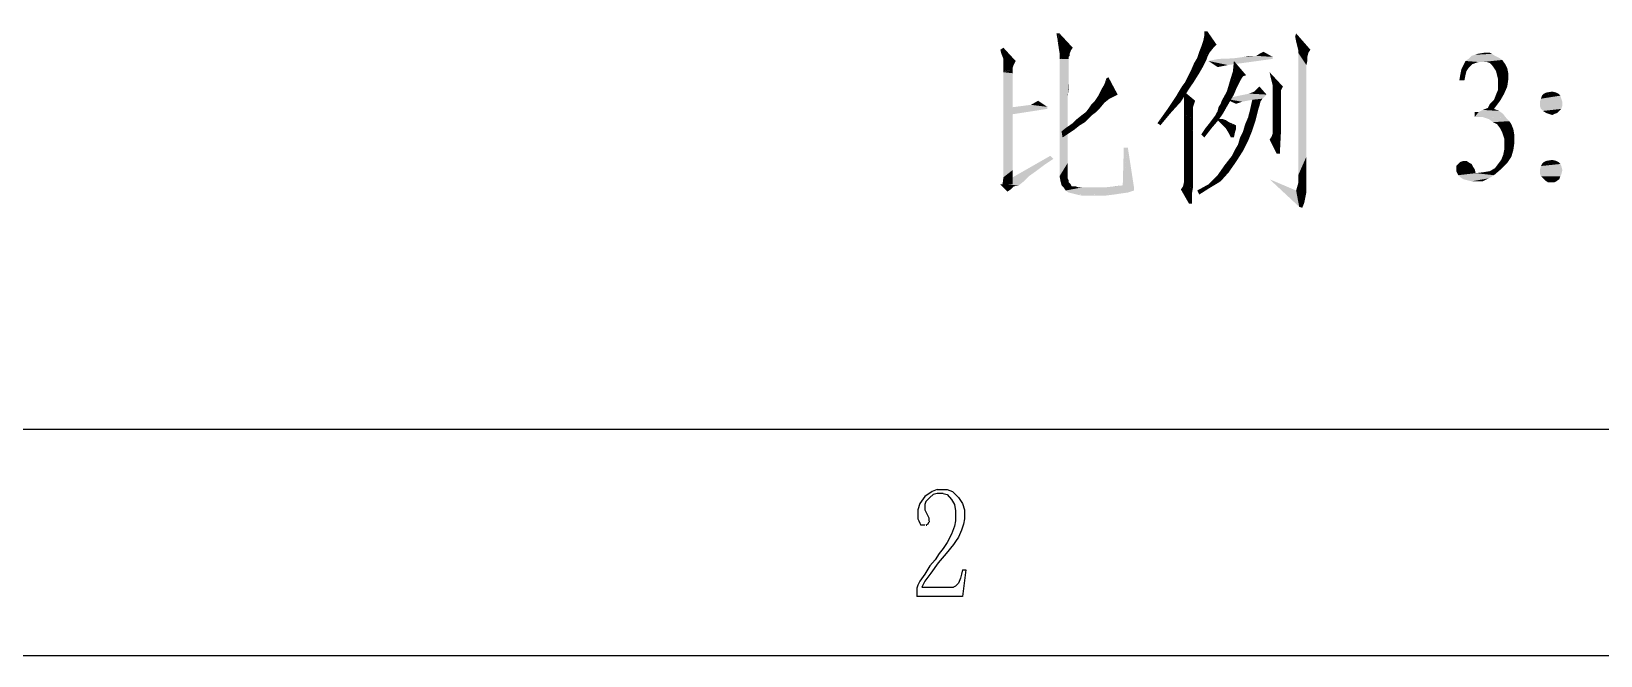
# Model space of a CAD drawing. Header units: millimetres. Extents: x 4 to 529, y -167 to 297.
# Drawn here: x 110.1 to 153.53, y -166.57 to -149.3 of the extents above; entities that cross this region are included whole.
import ezdxf

# ---------------------------------------------------------------- set-up
doc = ezdxf.new("R2010")
doc.units = ezdxf.units.MM
doc.layers.add('PDF_图层 1', color=7, linetype='Continuous', true_color=0x231f20)

msp = doc.modelspace()

# ---------------------------------------------------------------- linework, layer by layer
at = {"layer": 'PDF_图层 1', "color": 7, "lineweight": -3, "true_color": 0xffffff}
for points in [[(35.133, -160.306), (522.704, -160.306)], [(135.165, -161.971), (135.024, -162.027)], [(135.165, -161.971), (135.447, -161.971)], [(135.447, -161.971), (135.588, -162.027)], [(134.685, -162.366), (134.629, -162.535)], [(134.826, -162.169), (134.685, -162.366)], [(135.024, -162.027), (134.826, -162.169)], [(134.854, -162.31), (134.826, -162.394)], [(134.826, -162.394), (134.826, -162.535)], [(134.967, -162.197), (134.854, -162.31)], [(135.052, -162.112), (134.967, -162.197)], [(135.165, -162.084), (135.052, -162.112)], [(135.334, -162.084), (135.165, -162.084)], [(135.334, -162.084), (135.447, -162.112)], [(135.447, -162.112), (135.56, -162.253)], [(135.56, -162.253), (135.645, -162.394)], [(135.588, -162.027), (135.757, -162.196)], [(135.644, -162.394), (135.673, -162.563)], [(135.757, -162.197), (135.87, -162.366)], [(135.87, -162.366), (135.927, -162.535)], [(134.629, -162.535), (134.629, -162.789)], [(134.629, -162.789), (134.657, -162.846)], [(134.657, -162.846), (134.685, -162.902)], [(134.826, -162.535), (134.854, -162.592)], [(134.854, -162.592), (134.883, -162.648)], [(134.883, -162.648), (134.911, -162.705)], [(134.911, -162.705), (134.939, -162.761)], [(134.939, -162.761), (134.939, -162.846)], [(135.673, -162.846), (135.644, -162.987)], [(135.673, -162.564), (135.673, -162.846)], [(135.927, -162.789), (135.898, -162.931)], [(135.927, -162.535), (135.927, -162.789)], [(134.685, -162.902), (134.713, -162.959)], [(134.77, -162.959), (134.713, -162.959)], [(134.826, -162.959), (134.77, -162.959)], [(134.911, -162.931), (134.854, -162.959)], [(134.939, -162.874), (134.911, -162.931)], [(135.56, -163.213), (135.447, -163.438)], [(135.644, -162.987), (135.56, -163.213)], [(135.842, -163.1), (135.757, -163.297)], [(135.898, -162.931), (135.842, -163.1)], [(135.334, -163.608), (135.221, -163.749)], [(135.447, -163.438), (135.334, -163.608)], [(135.616, -163.495), (135.419, -163.749)], [(135.673, -163.41), (135.616, -163.495)], [(135.757, -163.297), (135.673, -163.41)], [(134.967, -164.088), (134.826, -164.313)], [(135.108, -163.918), (134.967, -164.088)], [(135.193, -164.003), (134.995, -164.286)], [(135.221, -163.749), (135.108, -163.918)], [(135.419, -163.749), (135.193, -164.003)], [(134.685, -164.511), (134.629, -164.624)], [(134.826, -164.314), (134.685, -164.511)], [(134.826, -164.511), (134.77, -164.624)], [(134.995, -164.286), (134.826, -164.511)], [(135.757, -164.568), (135.673, -164.652)], [(135.814, -164.427), (135.757, -164.568)], [(135.842, -164.314), (135.814, -164.426)], [(135.87, -164.2), (135.842, -164.313)], [(135.87, -164.2), (135.955, -164.2)], [(135.955, -164.2), (135.87, -164.935)], [(134.629, -164.624), (134.6, -164.709)], [(134.6, -164.709), (134.6, -164.934)], [(135.87, -164.935), (134.6, -164.935)], [(134.77, -164.624), (134.741, -164.681)], [(134.741, -164.681), (135.616, -164.681)], [(135.673, -164.652), (135.616, -164.681)], [(3.859, -166.572), (528.97, -166.572)]]:
    msp.add_lwpolyline(points, dxfattribs=at)
at = {"layer": 'PDF_图层 1', "color": 7, "true_color": 0xffffff, "transparency": 33554559}
for points in [[(138.467, -149.354), (138.495, -149.523), (138.552, -149.354)], [(138.496, -149.523), (138.523, -149.721), (138.552, -149.354)], [(138.552, -149.354), (138.524, -149.721), (138.919, -149.749)], [(142.56, -149.41), (142.532, -149.552), (142.645, -149.297)], [(142.645, -149.297), (142.532, -149.551), (142.899, -149.664)], [(142.56, -149.297), (142.56, -149.41), (142.645, -149.297)], [(145.1, -149.354), (145.072, -149.438), (145.1, -149.58)], [(145.1, -149.354), (145.1, -149.58), (145.128, -149.692)], [(145.1, -149.354), (145.128, -149.692), (145.157, -149.805)], [(145.1, -149.354), (145.157, -149.805), (145.496, -149.805)], [(136.915, -149.805), (136.943, -149.918), (137, -149.749)], [(137, -149.749), (136.943, -149.918), (137, -150.06)], [(137, -149.749), (137, -150.06), (137.338, -150.116)], [(138.524, -149.721), (138.552, -149.89), (138.919, -149.749)], [(138.552, -149.89), (138.863, -149.834), (138.919, -149.749)], [(142.475, -149.721), (142.418, -149.862), (142.814, -149.749)], [(142.419, -149.862), (142.7, -149.89), (142.814, -149.749)], [(142.532, -149.551), (142.475, -149.721), (142.899, -149.664)], [(142.475, -149.721), (142.814, -149.749), (142.899, -149.664)], [(145.157, -149.805), (145.157, -149.89), (145.495, -149.805)], [(145.157, -149.89), (145.438, -149.89), (145.495, -149.805)], [(137, -150.059), (137, -150.229), (137.338, -150.116)], [(137, -150.229), (137.282, -150.229), (137.338, -150.116)], [(137, -150.427), (137.254, -150.314), (137.282, -150.229)], [(137, -150.229), (137, -150.426), (137.282, -150.229)], [(138.552, -149.89), (138.834, -149.918), (138.863, -149.834)], [(138.552, -149.89), (138.552, -150.059), (138.834, -149.918)], [(138.834, -149.918), (138.552, -150.06), (138.834, -149.975)], [(138.552, -150.059), (138.806, -150.003), (138.834, -149.975)], [(138.806, -150.003), (138.552, -150.06), (138.806, -150.031)], [(138.806, -150.031), (138.552, -150.059), (138.806, -150.059)], [(138.806, -150.059), (138.552, -153.306), (138.806, -150.116)], [(138.552, -150.059), (138.552, -153.306), (138.806, -150.059)], [(138.806, -150.116), (138.552, -153.306), (138.806, -150.229)], [(138.806, -150.229), (138.552, -153.306), (138.806, -150.342)], [(142.278, -150.172), (142.193, -150.37), (142.532, -150.257)], [(142.362, -150.031), (142.278, -150.173), (142.616, -150.088)], [(142.278, -150.172), (142.532, -150.257), (142.616, -150.088)], [(142.419, -149.862), (142.362, -150.031), (142.7, -149.89)], [(142.362, -150.031), (142.645, -150.003), (142.701, -149.89)], [(142.362, -150.031), (142.616, -150.088), (142.645, -150.003)], [(142.955, -150.059), (142.673, -150.116), (144.452, -150.059)], [(142.673, -150.116), (143.209, -150.229), (144.451, -150.059)], [(142.673, -150.116), (142.927, -150.285), (143.209, -150.229)], [(143.068, -150.257), (142.927, -150.285), (143.209, -150.229)], [(142.955, -150.059), (143.237, -150.059), (144.452, -150.003)], [(144.451, -150.003), (142.955, -150.06), (144.451, -150.06)], [(143.463, -150.031), (143.237, -150.059), (144.452, -150.003)], [(143.378, -150.116), (143.351, -150.398), (143.717, -150.511)], [(143.66, -150.003), (143.463, -150.031), (144.451, -150.003)], [(143.914, -149.975), (143.66, -150.003), (144, -149.975)], [(143.802, -149.975), (143.66, -150.003), (143.914, -149.975)], [(144, -149.975), (143.66, -150.003), (144.451, -150.003)], [(144.084, -149.918), (144, -149.975), (144.197, -149.862)], [(144.197, -149.862), (144, -149.975), (144.451, -150.003)], [(145.157, -149.89), (145.411, -150.003), (145.438, -149.89)], [(145.157, -149.89), (145.383, -150.229), (145.411, -150.003)], [(145.157, -149.89), (145.157, -153.277), (145.383, -150.229)], [(145.382, -150.229), (145.157, -153.277), (145.382, -150.37)], [(145.411, -150.003), (145.383, -150.229), (145.411, -150.116)], [(149.729, -150.229), (149.672, -150.342), (149.927, -150.257)], [(149.786, -150.116), (149.729, -150.229), (150.153, -150.144)], [(149.729, -150.229), (150.068, -150.172), (150.153, -150.144)], [(149.729, -150.229), (149.983, -150.201), (150.068, -150.172)], [(149.729, -150.229), (149.927, -150.257), (149.983, -150.201)], [(149.87, -150.059), (149.786, -150.116), (150.802, -150.088)], [(149.786, -150.116), (150.153, -150.144), (150.802, -150.088)], [(150.604, -149.975), (149.87, -150.059), (150.717, -150.031)], [(149.955, -149.975), (149.87, -150.059), (150.605, -149.975)], [(150.717, -150.031), (149.87, -150.059), (150.802, -150.088)], [(150.519, -149.918), (149.955, -149.975), (150.604, -149.975)], [(150.04, -149.946), (149.955, -149.975), (150.519, -149.919)], [(150.124, -149.918), (150.04, -149.946), (150.519, -149.918)], [(150.294, -149.89), (150.124, -149.918), (150.463, -149.89)], [(150.463, -149.89), (150.124, -149.918), (150.519, -149.918)], [(150.153, -150.144), (150.265, -150.144), (150.802, -150.088)], [(150.265, -150.144), (150.378, -150.144), (150.802, -150.088)], [(150.378, -150.144), (150.463, -150.172), (150.802, -150.088)], [(150.802, -150.088), (150.463, -150.172), (150.886, -150.201)], [(150.463, -150.172), (150.519, -150.229), (150.886, -150.201)], [(150.519, -150.229), (150.576, -150.313), (150.886, -150.201)], [(150.886, -150.201), (150.576, -150.313), (150.943, -150.313)], [(137.254, -150.313), (137, -150.426), (137.254, -150.342)], [(137.254, -150.342), (137, -150.427), (137.254, -150.37)], [(137.254, -150.37), (137, -150.427), (137.254, -150.455)], [(137, -150.427), (137, -153.334), (137.254, -150.455)], [(137.254, -150.455), (137, -153.334), (137.254, -150.539)], [(137.254, -150.539), (137, -153.334), (137.254, -150.652)], [(137.254, -150.652), (137, -153.334), (137.254, -150.793)], [(138.806, -150.342), (138.552, -153.306), (138.806, -150.511)], [(138.806, -150.511), (138.552, -153.305), (138.806, -150.681)], [(138.552, -153.306), (138.778, -151.104), (138.806, -150.681)], [(138.806, -150.681), (138.778, -151.104), (138.806, -150.878)], [(139.85, -150.596), (139.793, -150.765), (139.907, -150.568)], [(139.907, -150.568), (139.794, -150.765), (140.161, -151.047)], [(141.939, -150.822), (142.108, -150.934), (142.278, -150.68)], [(142.024, -150.709), (141.939, -150.822), (142.278, -150.681)], [(142.08, -150.596), (142.023, -150.709), (142.277, -150.681)], [(142.08, -150.596), (142.277, -150.681), (142.419, -150.455)], [(142.193, -150.37), (142.081, -150.596), (142.419, -150.455)], [(142.193, -150.37), (142.419, -150.455), (142.532, -150.257)], [(143.265, -150.681), (143.181, -150.963), (143.492, -150.793)], [(143.351, -150.398), (143.265, -150.68), (143.632, -150.539)], [(143.265, -150.681), (143.576, -150.624), (143.632, -150.539)], [(143.265, -150.681), (143.492, -150.793), (143.576, -150.624)], [(143.351, -150.398), (143.632, -150.539), (143.717, -150.511)], [(144.366, -150.427), (144.394, -150.568), (144.423, -150.681)], [(144.366, -150.427), (144.423, -150.681), (144.451, -150.793)], [(144.366, -150.427), (144.451, -150.793), (144.733, -150.822)], [(145.382, -150.37), (145.157, -153.277), (145.382, -150.511)], [(145.382, -150.511), (145.157, -153.277), (145.382, -150.709)], [(149.645, -150.483), (149.616, -150.652), (149.786, -150.511)], [(149.616, -150.652), (149.757, -150.652), (149.786, -150.511)], [(149.673, -150.342), (149.645, -150.483), (149.814, -150.398)], [(149.645, -150.483), (149.786, -150.511), (149.814, -150.398)], [(149.673, -150.342), (149.87, -150.314), (149.927, -150.257)], [(149.673, -150.342), (149.814, -150.398), (149.87, -150.314)], [(150.576, -150.313), (150.633, -150.398), (150.943, -150.313)], [(150.943, -150.313), (150.632, -150.398), (150.971, -150.455)], [(150.632, -150.398), (150.661, -150.511), (150.971, -150.455)], [(150.661, -150.511), (150.689, -150.624), (150.971, -150.455)], [(150.971, -150.455), (150.689, -150.624), (150.971, -150.624)], [(150.689, -150.624), (150.689, -150.765), (150.971, -150.624)], [(150.689, -150.765), (150.943, -150.822), (150.971, -150.624)], [(137.254, -150.793), (137, -153.334), (137.254, -150.963)], [(137.254, -150.963), (137, -153.334), (137.254, -151.16)], [(138.778, -151.104), (138.552, -153.306), (138.778, -151.358)], [(139.625, -151.076), (139.512, -151.245), (140.048, -151.104)], [(139.512, -151.245), (139.935, -151.16), (140.048, -151.104)], [(139.709, -150.906), (139.625, -151.076), (140.161, -151.047)], [(139.625, -151.076), (140.048, -151.104), (140.161, -151.047)], [(139.794, -150.765), (139.709, -150.906), (140.161, -151.047)], [(141.77, -151.104), (141.657, -151.273), (141.911, -151.245)], [(141.854, -150.963), (141.77, -151.104), (142.108, -150.934)], [(141.77, -151.104), (141.911, -151.245), (142.108, -150.934)], [(141.939, -150.822), (141.854, -150.963), (142.108, -150.934)], [(141.967, -150.934), (141.995, -151.104), (142.306, -151.217)], [(141.995, -151.104), (141.995, -151.245), (142.306, -151.217)], [(143.181, -150.963), (143.04, -151.217), (143.378, -151.047)], [(143.04, -151.217), (143.294, -151.189), (143.378, -151.047)], [(143.802, -151.019), (143.124, -151.16), (144.282, -151.047)], [(143.124, -151.16), (144.168, -151.16), (144.282, -151.047)], [(143.181, -150.963), (143.435, -150.906), (143.492, -150.793)], [(143.181, -150.963), (143.378, -151.047), (143.435, -150.906)], [(143.943, -150.963), (143.802, -151.019), (144.282, -151.047)], [(144.084, -150.822), (143.943, -150.963), (144.281, -151.047)], [(144.451, -150.793), (144.451, -150.906), (144.733, -150.822)], [(144.451, -150.906), (144.677, -150.934), (144.733, -150.822)], [(144.451, -150.906), (144.451, -151.047), (144.677, -150.934)], [(144.677, -150.935), (144.451, -151.047), (144.677, -151.019)], [(144.677, -151.019), (144.451, -151.047), (144.677, -151.104)], [(144.451, -151.047), (144.451, -151.16), (144.677, -151.104)], [(144.677, -151.104), (144.451, -151.16), (144.677, -151.189)], [(145.382, -150.709), (145.157, -153.277), (145.382, -150.935)], [(145.382, -150.935), (145.157, -153.277), (145.382, -151.16)], [(150.632, -151.047), (150.576, -151.189), (150.859, -151.019)], [(150.576, -151.189), (150.745, -151.217), (150.858, -151.019)], [(150.689, -150.906), (150.632, -151.047), (150.858, -151.019)], [(150.689, -150.765), (150.689, -150.906), (150.943, -150.822)], [(150.689, -150.906), (150.858, -151.019), (150.943, -150.822)], [(151.903, -151.076), (151.874, -151.16), (152.411, -151.076)], [(152.411, -151.076), (151.874, -151.16), (152.439, -151.16)], [(151.959, -151.019), (151.902, -151.076), (152.354, -151.019)], [(152.354, -151.019), (151.903, -151.076), (152.411, -151.076)], [(152.016, -150.991), (151.959, -151.019), (152.298, -150.991)], [(152.298, -150.991), (151.959, -151.019), (152.354, -151.019)], [(152.185, -150.963), (152.016, -150.991), (152.298, -150.991)], [(137.254, -151.16), (137, -153.334), (137.254, -151.387)], [(137.254, -151.386), (137, -153.334), (137.254, -151.612)], [(137.761, -151.33), (137.112, -151.414), (138.214, -151.386)], [(138.214, -151.386), (137.112, -151.414), (138.214, -151.442)], [(137.112, -151.414), (137.112, -151.612), (138.214, -151.442)], [(137.959, -151.217), (137.762, -151.33), (138.214, -151.386)], [(138.778, -151.358), (138.552, -153.306), (138.778, -151.612)], [(139.286, -151.527), (139.173, -151.612), (139.568, -151.527)], [(139.173, -151.612), (139.455, -151.612), (139.568, -151.527)], [(139.371, -151.414), (139.286, -151.527), (139.653, -151.442)], [(139.286, -151.527), (139.568, -151.527), (139.653, -151.442)], [(139.427, -151.33), (139.371, -151.414), (139.794, -151.273)], [(139.371, -151.414), (139.653, -151.442), (139.794, -151.273)], [(139.512, -151.245), (139.427, -151.33), (139.793, -151.273)], [(139.512, -151.245), (139.793, -151.273), (139.935, -151.16)], [(141.403, -151.64), (141.261, -151.838), (141.629, -151.555)], [(141.262, -151.838), (141.346, -151.895), (141.628, -151.555)], [(141.544, -151.442), (141.402, -151.64), (141.629, -151.555)], [(141.657, -151.273), (141.544, -151.442), (141.911, -151.245)], [(141.544, -151.442), (141.629, -151.555), (141.91, -151.245)], [(141.995, -151.245), (142.278, -151.301), (142.306, -151.217)], [(141.995, -151.245), (141.995, -151.358), (142.278, -151.301)], [(141.995, -151.358), (142.249, -151.386), (142.278, -151.301)], [(141.995, -151.358), (141.995, -151.471), (142.249, -151.386)], [(142.249, -151.386), (141.995, -151.471), (142.249, -151.471)], [(141.995, -151.471), (141.995, -151.555), (142.249, -151.471)], [(142.249, -151.471), (141.995, -151.555), (142.249, -151.584)], [(141.995, -151.555), (141.995, -151.64), (142.249, -151.584)], [(142.927, -151.499), (142.87, -151.612), (143.068, -151.584)], [(142.955, -151.386), (142.927, -151.499), (143.181, -151.386)], [(142.927, -151.499), (143.068, -151.584), (143.181, -151.387)], [(143.011, -151.301), (142.955, -151.386), (143.294, -151.189)], [(142.955, -151.386), (143.181, -151.386), (143.294, -151.189)], [(143.04, -151.217), (143.012, -151.301), (143.294, -151.188)], [(143.124, -151.16), (143.887, -151.189), (144.168, -151.16)], [(143.124, -151.16), (143.605, -151.245), (143.887, -151.189)], [(143.124, -151.16), (143.52, -151.273), (143.605, -151.245)], [(143.124, -151.16), (143.435, -151.301), (143.52, -151.273)], [(143.83, -151.442), (143.773, -151.668), (144.056, -151.442)], [(143.774, -151.668), (144.028, -151.555), (144.056, -151.442)], [(143.774, -151.668), (144, -151.668), (144.028, -151.555)], [(143.887, -151.188), (143.83, -151.442), (144.112, -151.245)], [(143.83, -151.442), (144.084, -151.358), (144.112, -151.245)], [(143.83, -151.442), (144.056, -151.442), (144.084, -151.358)], [(143.887, -151.189), (144.112, -151.245), (144.168, -151.16)], [(144.451, -151.16), (144.451, -151.245), (144.677, -151.189)], [(144.677, -151.188), (144.451, -151.245), (144.677, -151.273)], [(144.451, -151.245), (144.451, -151.387), (144.677, -151.273)], [(144.677, -151.273), (144.451, -151.386), (144.677, -151.358)], [(144.677, -151.358), (144.451, -151.386), (144.677, -151.499)], [(144.451, -151.386), (144.451, -151.527), (144.677, -151.499)], [(144.677, -151.499), (144.451, -151.527), (144.677, -151.612)], [(144.451, -151.527), (144.451, -151.64), (144.677, -151.612)], [(145.382, -151.16), (145.157, -153.277), (145.382, -151.442)], [(145.382, -151.442), (145.157, -153.277), (145.382, -151.753)], [(150.153, -151.527), (150.04, -151.668), (150.83, -151.584)], [(150.04, -151.527), (150.04, -151.668), (150.153, -151.527)], [(150.265, -151.471), (150.153, -151.527), (150.717, -151.499)], [(150.717, -151.499), (150.153, -151.527), (150.83, -151.584)], [(150.407, -151.414), (150.265, -151.471), (150.576, -151.442)], [(150.576, -151.442), (150.265, -151.471), (150.717, -151.499)], [(150.463, -151.301), (150.407, -151.414), (150.745, -151.217)], [(150.407, -151.414), (150.576, -151.442), (150.745, -151.217)], [(150.576, -151.188), (150.463, -151.301), (150.745, -151.217)], [(151.874, -151.16), (151.846, -151.245), (152.439, -151.16)], [(152.439, -151.16), (151.846, -151.245), (152.467, -151.245)], [(151.846, -151.245), (151.846, -151.358), (152.467, -151.245)], [(152.467, -151.245), (151.846, -151.358), (152.467, -151.358)], [(151.846, -151.358), (151.874, -151.442), (152.467, -151.358)], [(151.874, -151.442), (152.439, -151.442), (152.467, -151.358)], [(151.874, -151.442), (151.931, -151.499), (152.439, -151.442)], [(151.931, -151.499), (152.382, -151.499), (152.439, -151.442)], [(151.931, -151.499), (152.016, -151.555), (152.382, -151.499)], [(152.016, -151.555), (152.327, -151.555), (152.382, -151.499)], [(152.016, -151.555), (152.1, -151.584), (152.327, -151.555)], [(152.1, -151.584), (152.241, -151.584), (152.327, -151.555)], [(137.254, -151.612), (137, -153.334), (137.254, -151.838)], [(137.254, -151.838), (137, -153.334), (137.254, -152.148)], [(138.778, -151.612), (138.552, -153.306), (138.778, -151.894)], [(138.778, -151.894), (138.552, -153.306), (138.778, -152.233)], [(138.75, -151.951), (138.608, -152.063), (138.975, -152.007)], [(138.919, -151.838), (138.75, -151.951), (139.117, -151.895)], [(138.75, -151.951), (138.975, -152.007), (139.117, -151.894)], [(139.032, -151.725), (138.919, -151.838), (139.258, -151.809)], [(138.919, -151.838), (139.117, -151.895), (139.258, -151.809)], [(139.173, -151.612), (139.031, -151.725), (139.455, -151.612)], [(139.032, -151.725), (139.371, -151.697), (139.455, -151.612)], [(139.032, -151.725), (139.258, -151.809), (139.371, -151.697)], [(142.249, -151.584), (141.995, -151.641), (142.249, -151.696)], [(141.995, -151.64), (141.995, -151.753), (142.249, -151.697)], [(142.249, -151.697), (141.995, -151.753), (142.249, -151.838)], [(141.995, -151.753), (141.995, -151.895), (142.249, -151.838)], [(142.249, -151.838), (141.995, -151.895), (142.249, -152.035)], [(141.995, -151.894), (141.995, -152.063), (142.249, -152.036)], [(142.475, -152.148), (142.56, -152.233), (142.757, -151.979)], [(142.588, -151.979), (142.476, -152.148), (142.757, -151.979)], [(142.701, -151.838), (142.588, -151.979), (142.927, -151.781)], [(142.588, -151.979), (142.757, -151.979), (142.927, -151.781)], [(142.786, -151.725), (142.701, -151.838), (142.927, -151.781)], [(142.87, -151.612), (142.786, -151.725), (143.068, -151.584)], [(142.786, -151.725), (142.927, -151.781), (143.068, -151.584)], [(142.899, -151.725), (143.011, -151.838), (143.068, -151.725)], [(143.068, -151.725), (143.011, -151.838), (143.153, -151.753)], [(143.153, -151.753), (143.011, -151.838), (143.238, -151.809)], [(143.238, -151.809), (143.011, -151.838), (143.435, -151.894)], [(143.011, -151.838), (143.153, -151.979), (143.435, -151.895)], [(143.435, -151.894), (143.153, -151.979), (143.435, -152.007)], [(143.153, -151.979), (143.238, -152.12), (143.435, -152.007)], [(143.689, -151.866), (143.632, -152.063), (143.886, -152.035)], [(143.689, -151.866), (143.971, -151.781), (144, -151.668)], [(143.774, -151.668), (143.689, -151.866), (144, -151.668)], [(143.689, -151.866), (143.886, -152.035), (143.971, -151.781)], [(144.451, -151.64), (144.451, -151.782), (144.677, -151.612)], [(144.451, -151.781), (144.451, -151.838), (144.677, -151.612)], [(144.451, -151.838), (144.451, -152.007), (144.677, -151.612)], [(144.451, -152.007), (144.451, -152.12), (144.677, -151.612)], [(144.677, -151.612), (144.451, -152.12), (144.677, -152.148)], [(145.382, -151.753), (145.157, -153.277), (145.382, -152.035)], [(150.04, -151.668), (150.265, -151.668), (150.83, -151.584)], [(150.83, -151.584), (150.265, -151.668), (150.915, -151.696)], [(150.265, -151.668), (150.435, -151.725), (150.915, -151.697)], [(150.915, -151.697), (150.435, -151.725), (150.999, -151.781)], [(150.435, -151.725), (150.548, -151.809), (151, -151.781)], [(150.548, -151.809), (150.661, -151.866), (150.999, -151.782)], [(150.999, -151.781), (150.661, -151.866), (151.056, -151.866)], [(150.661, -151.866), (150.745, -151.979), (151.056, -151.866)], [(151.056, -151.866), (150.745, -151.979), (151.113, -152.007)], [(150.745, -151.979), (150.802, -152.092), (151.112, -152.007)], [(152.1, -151.584), (152.185, -151.612), (152.241, -151.584)], [(137.254, -152.148), (137, -153.334), (137.254, -152.459)], [(138.778, -152.233), (138.552, -153.306), (138.778, -152.572)], [(138.609, -152.063), (138.806, -152.12), (138.975, -152.007)], [(138.609, -152.063), (138.636, -152.233), (138.806, -152.12)], [(142.249, -152.035), (141.995, -152.063), (142.249, -152.233)], [(141.995, -152.063), (141.995, -152.261), (142.249, -152.233)], [(141.995, -152.261), (141.995, -152.487), (142.249, -152.233)], [(142.249, -152.233), (141.995, -152.487), (142.249, -152.487)], [(143.238, -152.12), (143.406, -152.092), (143.435, -152.007)], [(143.238, -152.12), (143.294, -152.233), (143.406, -152.092)], [(143.294, -152.233), (143.378, -152.233), (143.406, -152.092)], [(143.492, -152.43), (143.406, -152.572), (143.773, -152.318)], [(143.406, -152.572), (143.633, -152.6), (143.773, -152.318)], [(143.548, -152.233), (143.491, -152.43), (143.774, -152.318)], [(143.633, -152.063), (143.548, -152.233), (143.887, -152.036)], [(143.548, -152.233), (143.774, -152.318), (143.887, -152.036)], [(144.423, -152.205), (144.366, -152.289), (144.677, -152.148)], [(144.366, -152.289), (144.564, -152.685), (144.677, -152.148)], [(144.451, -152.12), (144.423, -152.205), (144.677, -152.148)], [(144.564, -152.684), (144.649, -152.684), (144.676, -152.148)], [(145.382, -152.035), (145.157, -153.277), (145.382, -152.402)], [(145.382, -152.402), (145.157, -153.277), (145.382, -152.769)], [(151.112, -152.007), (150.802, -152.092), (151.14, -152.176)], [(150.802, -152.092), (150.859, -152.261), (151.14, -152.176)], [(150.858, -152.261), (150.858, -152.402), (151.14, -152.374)], [(150.858, -152.402), (150.858, -152.572), (151.14, -152.374)], [(150.858, -152.572), (151.112, -152.572), (151.14, -152.374)], [(151.14, -152.176), (150.859, -152.261), (151.14, -152.374)], [(138.382, -152.826), (136.915, -153.531), (138.298, -152.741)], [(138.382, -152.826), (138.128, -152.995), (136.915, -153.531)], [(137.254, -152.459), (137, -153.334), (137.254, -152.769)], [(137.254, -152.769), (137, -153.334), (137.254, -153.136)], [(138.778, -152.572), (138.552, -153.306), (138.778, -152.939)], [(140.331, -152.515), (140.302, -153.559), (140.442, -152.515)], [(140.443, -152.515), (140.302, -153.559), (140.613, -153.616)], [(141.995, -152.487), (141.995, -152.713), (142.249, -152.487)], [(142.249, -152.487), (141.995, -152.713), (142.249, -152.741)], [(141.995, -152.713), (141.995, -152.91), (142.249, -152.741)], [(142.249, -152.741), (141.995, -152.91), (142.249, -152.995)], [(143.322, -152.741), (143.125, -152.995), (143.435, -152.91)], [(143.406, -152.572), (143.322, -152.741), (143.633, -152.6)], [(143.322, -152.741), (143.435, -152.91), (143.633, -152.6)], [(145.382, -152.769), (145.157, -153.277), (145.382, -153.193)], [(150.773, -152.854), (150.689, -152.967), (150.943, -152.939)], [(150.83, -152.713), (150.773, -152.854), (151.056, -152.769)], [(150.773, -152.854), (150.943, -152.939), (151.056, -152.769)], [(150.858, -152.572), (150.83, -152.713), (151.112, -152.572)], [(150.83, -152.713), (151.056, -152.769), (151.112, -152.572)], [(152.185, -152.854), (152.016, -152.882), (152.298, -152.882)], [(138.128, -152.995), (137.903, -153.164), (136.915, -153.531)], [(136.915, -153.531), (137.705, -153.306), (137.903, -153.164)], [(137.254, -153.136), (137, -153.334), (137.254, -153.531)], [(138.778, -152.939), (138.552, -153.306), (138.778, -153.362)], [(141.995, -152.91), (141.995, -153.08), (142.249, -152.995)], [(141.995, -153.08), (141.995, -153.221), (142.249, -152.995)], [(142.249, -152.995), (141.995, -153.221), (142.249, -153.221)], [(141.995, -153.221), (141.995, -153.334), (142.249, -153.221)], [(142.249, -153.221), (141.995, -153.334), (142.249, -153.447)], [(142.927, -153.277), (142.673, -153.531), (143.011, -153.447)], [(143.124, -152.995), (142.927, -153.277), (143.237, -153.193)], [(142.927, -153.277), (143.011, -153.447), (143.238, -153.193)], [(143.124, -152.995), (143.237, -153.193), (143.435, -152.91)], [(145.157, -153.277), (145.157, -153.503), (145.383, -153.193)], [(145.382, -153.193), (145.157, -153.503), (145.382, -153.588)], [(149.588, -152.967), (149.531, -153.023), (149.955, -152.967)], [(149.955, -152.967), (149.532, -153.023), (149.983, -153.023)], [(149.983, -153.023), (149.532, -153.136), (150.04, -153.108)], [(149.532, -153.023), (149.532, -153.136), (149.983, -153.023)], [(149.532, -153.136), (149.532, -153.164), (150.04, -153.108)], [(149.532, -153.164), (149.56, -153.221), (150.04, -153.108)], [(150.04, -153.108), (149.56, -153.221), (150.068, -153.221)], [(149.56, -153.221), (149.588, -153.277), (150.068, -153.221)], [(149.645, -152.91), (149.588, -152.967), (149.899, -152.939)], [(149.899, -152.939), (149.588, -152.967), (149.956, -152.967)], [(150.068, -153.221), (149.588, -153.277), (150.576, -153.277)], [(149.588, -153.277), (149.645, -153.334), (150.576, -153.277)], [(149.729, -152.882), (149.645, -152.91), (149.814, -152.882)], [(149.814, -152.882), (149.645, -152.91), (149.899, -152.939)], [(149.645, -153.334), (150.435, -153.362), (150.576, -153.277)], [(150.294, -153.193), (150.068, -153.221), (150.576, -153.277)], [(150.463, -153.164), (150.294, -153.193), (150.576, -153.277)], [(150.604, -153.08), (150.463, -153.164), (150.773, -153.108)], [(150.463, -153.164), (150.576, -153.277), (150.773, -153.108)], [(150.689, -152.967), (150.604, -153.08), (150.943, -152.939)], [(150.604, -153.08), (150.773, -153.108), (150.943, -152.939)], [(151.874, -153.023), (151.846, -153.136), (152.439, -153.023)], [(152.439, -153.023), (151.846, -153.136), (152.467, -153.136)], [(151.846, -153.136), (151.846, -153.221), (152.467, -153.136)], [(151.846, -153.221), (152.439, -153.249), (152.467, -153.136)], [(151.846, -153.221), (151.874, -153.306), (152.439, -153.249)], [(151.903, -152.967), (151.874, -153.023), (152.411, -152.967)], [(152.411, -152.967), (151.874, -153.023), (152.439, -153.023)], [(151.874, -153.306), (152.41, -153.306), (152.439, -153.249)], [(151.959, -152.91), (151.902, -152.967), (152.354, -152.91)], [(152.354, -152.91), (151.903, -152.967), (152.411, -152.967)], [(152.016, -152.882), (151.959, -152.91), (152.298, -152.882)], [(152.298, -152.882), (151.959, -152.91), (152.354, -152.91)], [(136.915, -153.531), (137.564, -153.447), (137.705, -153.306)], [(136.915, -153.531), (137.423, -153.559), (137.564, -153.447)], [(136.915, -153.531), (137.282, -153.588), (137.423, -153.559)], [(136.915, -153.531), (137.112, -153.729), (137.282, -153.588)], [(137, -153.334), (136.971, -153.559), (137.254, -153.531)], [(137.112, -153.729), (137.197, -153.672), (137.282, -153.588)], [(138.552, -153.305), (138.58, -153.447), (138.778, -153.362)], [(138.778, -153.362), (138.58, -153.447), (138.806, -153.418)], [(138.806, -153.418), (138.58, -153.447), (138.806, -153.475)], [(138.58, -153.447), (138.609, -153.559), (138.806, -153.475)], [(138.806, -153.475), (138.609, -153.559), (138.863, -153.531)], [(138.863, -153.531), (138.609, -153.559), (138.89, -153.588)], [(138.609, -153.559), (138.665, -153.616), (138.89, -153.588)], [(138.947, -153.588), (138.665, -153.616), (139.004, -153.588)], [(138.891, -153.588), (138.665, -153.616), (138.947, -153.588)], [(139.004, -153.588), (138.665, -153.616), (139.088, -153.616)], [(138.665, -153.616), (138.721, -153.701), (139.088, -153.616)], [(139.794, -153.616), (138.721, -153.701), (140.613, -153.616)], [(139.173, -153.616), (138.721, -153.701), (139.794, -153.616)], [(139.088, -153.616), (138.721, -153.701), (139.173, -153.616)], [(140.613, -153.616), (138.721, -153.701), (140.613, -153.701)], [(138.721, -153.701), (138.806, -153.757), (140.612, -153.701)], [(138.806, -153.757), (140.443, -153.757), (140.612, -153.701)], [(139.794, -153.616), (140.048, -153.588), (140.302, -153.559)], [(140.302, -153.559), (139.794, -153.616), (140.613, -153.616)], [(141.967, -153.588), (141.91, -153.672), (142.249, -153.588)], [(141.911, -153.672), (142.222, -153.757), (142.249, -153.588)], [(141.911, -153.672), (142.137, -154.068), (142.222, -153.757)], [(141.995, -153.475), (141.968, -153.588), (142.249, -153.447)], [(142.249, -153.447), (141.968, -153.588), (142.249, -153.588)], [(141.995, -153.334), (141.995, -153.475), (142.249, -153.447)], [(142.673, -153.531), (142.362, -153.701), (142.73, -153.616)], [(142.362, -153.701), (142.419, -153.813), (142.729, -153.616)], [(142.673, -153.531), (142.73, -153.616), (143.011, -153.447)], [(145.1, -153.701), (145.185, -154.152), (144.366, -153.39)], [(145.157, -153.503), (145.1, -153.701), (145.383, -153.588)], [(145.1, -153.701), (145.185, -154.152), (145.382, -153.757)], [(145.382, -153.588), (145.101, -153.701), (145.382, -153.757)], [(149.645, -153.334), (149.729, -153.39), (150.435, -153.362)], [(149.729, -153.39), (149.842, -153.418), (150.435, -153.362)], [(149.842, -153.418), (149.955, -153.447), (150.435, -153.362)], [(149.955, -153.447), (150.097, -153.447), (150.435, -153.362)], [(150.096, -153.447), (150.265, -153.447), (150.435, -153.362)], [(151.874, -153.306), (151.931, -153.362), (152.41, -153.306)], [(151.931, -153.362), (152.382, -153.39), (152.411, -153.305)], [(151.931, -153.362), (151.987, -153.418), (152.382, -153.39)], [(151.987, -153.418), (152.298, -153.447), (152.382, -153.39)], [(151.987, -153.418), (152.072, -153.475), (152.298, -153.447)], [(152.072, -153.475), (152.157, -153.475), (152.298, -153.447)], [(152.157, -153.475), (152.241, -153.475), (152.298, -153.447)], [(138.806, -153.757), (138.919, -153.785), (140.443, -153.757)], [(138.919, -153.785), (140.246, -153.785), (140.443, -153.757)], [(138.919, -153.785), (139.031, -153.813), (140.246, -153.785)], [(139.032, -153.814), (140.048, -153.814), (140.245, -153.785)], [(139.032, -153.814), (139.173, -153.842), (140.048, -153.814)], [(139.173, -153.842), (139.822, -153.842), (140.048, -153.814)], [(142.221, -153.757), (142.137, -154.068), (142.221, -153.926)], [(142.221, -153.926), (142.137, -154.068), (142.221, -154.068)], [(145.185, -154.152), (145.354, -153.898), (145.382, -153.757)], [(145.185, -154.152), (145.326, -154.039), (145.354, -153.898)], [(145.185, -154.152), (145.27, -154.18), (145.326, -154.039)]]:
    msp.add_solid(points, dxfattribs=at)
at = {"layer": 'PDF_图层 1', "color": 7, "lineweight": -3, "true_color": 0xffffff, "transparency": 33554559}
for points in [[(134.939, -162.846), (134.939, -162.875), (134.968, -162.846), (134.968, -162.875)], [(134.854, -162.959), (134.854, -162.987), (134.883, -162.959), (134.883, -162.987)]]:
    msp.add_solid(points, dxfattribs=at)

doc.saveas('drawing.dxf')
